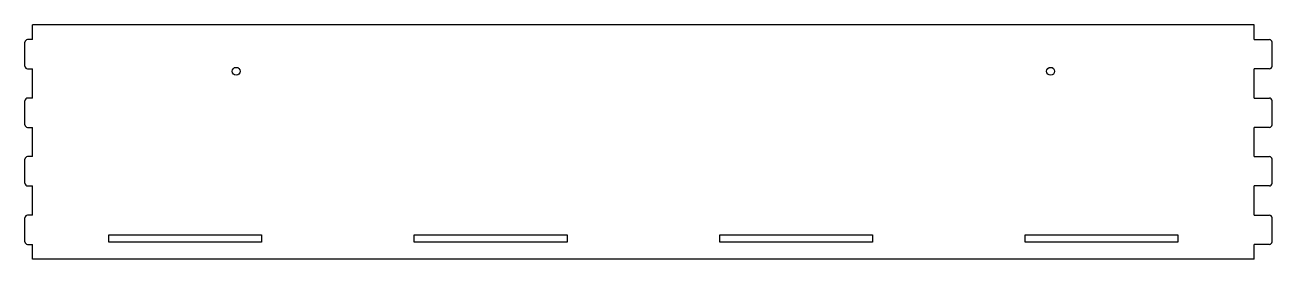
# Model space of a CAD drawing. Header units: millimetres. Extents: x 0 to 948, y 0 to 178.
import ezdxf

# ---------------------------------------------------------------- set-up
doc = ezdxf.new("R2010")
doc.units = ezdxf.units.MM
doc.layers.add('CutProfile', color=7, linetype='CONTINUOUS')

msp = doc.modelspace()

# ---------------------------------------------------------------- linework, layer by layer
at = {"layer": 'CutProfile'}
for p, q in [((5.8, 166.6875), (5.8, 177.8)), ((934.2, 177.8), (5.8, 177.8)), ((934.2, 166.6875), (934.2, 177.8)), ((0, 146.4625), (0, 164.6875)), ((5.8, 166.6875), (2, 166.6875)), ((934.2, 166.6875), (945.8, 166.6875)), ((947.8, 146.4625), (947.8, 164.6875)), ((2, 144.4625), (5.8, 144.4625)), ((5.8, 122.2375), (5.8, 144.4625)), ((945.8, 144.4625), (934.2, 144.4625)), ((934.2, 122.2375), (934.2, 144.4625)), ((0, 102.0125), (0, 120.2375)), ((5.8, 122.2375), (2, 122.2375)), ((934.2, 122.2375), (945.8, 122.2375)), ((947.8, 102.0125), (947.8, 120.2375)), ((2, 100.0125), (5.8, 100.0125)), ((5.8, 77.7875), (5.8, 100.0125)), ((945.8, 100.0125), (934.2, 100.0125)), ((934.2, 77.7875), (934.2, 100.0125)), ((5.8, 77.7875), (2, 77.7875)), ((934.2, 77.7875), (945.8, 77.7875)), ((0, 57.5625), (0, 75.7875)), ((947.8, 57.5625), (947.8, 75.7875)), ((2, 55.5625), (5.8, 55.5625)), ((5.8, 33.3375), (5.8, 55.5625)), ((945.8, 55.5625), (934.2, 55.5625)), ((934.2, 33.3375), (934.2, 55.5625)), ((0, 13.1125), (0, 31.3375)), ((5.8, 33.3375), (2, 33.3375)), ((934.2, 33.3375), (945.8, 33.3375)), ((947.8, 13.1125), (947.8, 31.3375)), ((2, 11.1125), (5.8, 11.1125)), ((5.8, 0), (5.8, 11.1125)), ((63.825, 18.5), (179.875, 18.5)), ((63.825, 12.7), (63.825, 18.5)), ((179.875, 12.7), (63.825, 12.7)), ((179.875, 18.5), (179.875, 12.7)), ((295.925, 18.5), (411.975, 18.5)), ((295.925, 12.7), (295.925, 18.5)), ((411.975, 12.7), (295.925, 12.7)), ((411.975, 18.5), (411.975, 12.7)), ((528.025, 18.5), (644.075, 18.5)), ((528.025, 12.7), (528.025, 18.5)), ((644.075, 12.7), (528.025, 12.7)), ((644.075, 18.5), (644.075, 12.7)), ((760.125, 18.5), (876.175, 18.5)), ((760.125, 12.7), (760.125, 18.5)), ((876.175, 12.7), (760.125, 12.7)), ((876.175, 18.5), (876.175, 12.7)), ((945.8, 11.1125), (934.2, 11.1125)), ((934.2, 0), (934.2, 11.1125)), ((934.2, 0), (5.8, 0))]:
    msp.add_line(p, q, dxfattribs=at)
for centre in [(160.5333, 142.6), (779.4667, 142.6)]:
    msp.add_circle(centre, 3, dxfattribs=at)
for centre, start, end in [((2, 164.6875), 90, 180), ((945.8, 164.6875), 0, 90), ((2, 146.4625), 180, -90), ((945.8, 146.4625), -90, 0), ((2, 120.2375), 90, 180), ((945.8, 120.2375), 0, 90), ((2, 102.0125), 180, -90), ((945.8, 102.0125), -90, 0), ((2, 75.7875), 90, 180), ((945.8, 75.7875), 0, 90), ((2, 57.5625), 180, -90), ((945.8, 57.5625), -90, 0), ((2, 31.3375), 90, 180), ((945.8, 31.3375), 0, 90), ((2, 13.1125), 180, -90), ((945.8, 13.1125), -90, 0)]:
    msp.add_arc(centre, 2, start, end, dxfattribs=at)

doc.saveas('drawing.dxf')
